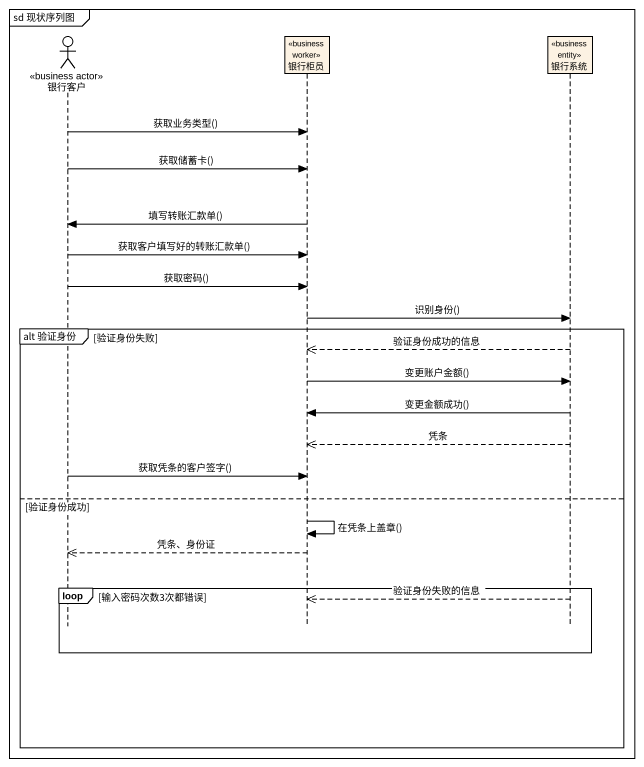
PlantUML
@startuml
mainframe sd 现状序列图
hide footbox
actor 银行客户 <<business actor>>
participant 银行柜员 <<business worker>>
participant 银行系统 <<business entity>>

银行客户 -> 银行柜员 : 获取业务类型()
银行客户 -> 银行柜员 : 获取储蓄卡()
银行柜员 -> 银行客户 : 填写转账汇款单()
银行客户 -> 银行柜员 : 获取客户填写好的转账汇款单()
银行客户 -> 银行柜员 : 获取密码()
银行柜员 -> 银行系统 : 识别身份()
group alt 验证身份 [验证身份失败]
  银行系统 -->> 银行柜员 : 验证身份成功的信息
  银行柜员 -> 银行系统 : 变更账户金额()
  银行系统 -> 银行柜员 : 变更金额成功()
  银行系统 -->> 银行柜员 : 凭条
  银行客户 -> 银行柜员 : 获取凭条的客户签字()
else 验证身份成功
  银行柜员 -> 银行柜员 : 在凭条上盖章()
  银行柜员 -->> 银行客户 : 凭条、身份证
  loop 输入密码次数3次都错误
    银行系统 -->> 银行柜员 : 验证身份失败的信息
  end
end
@enduml
